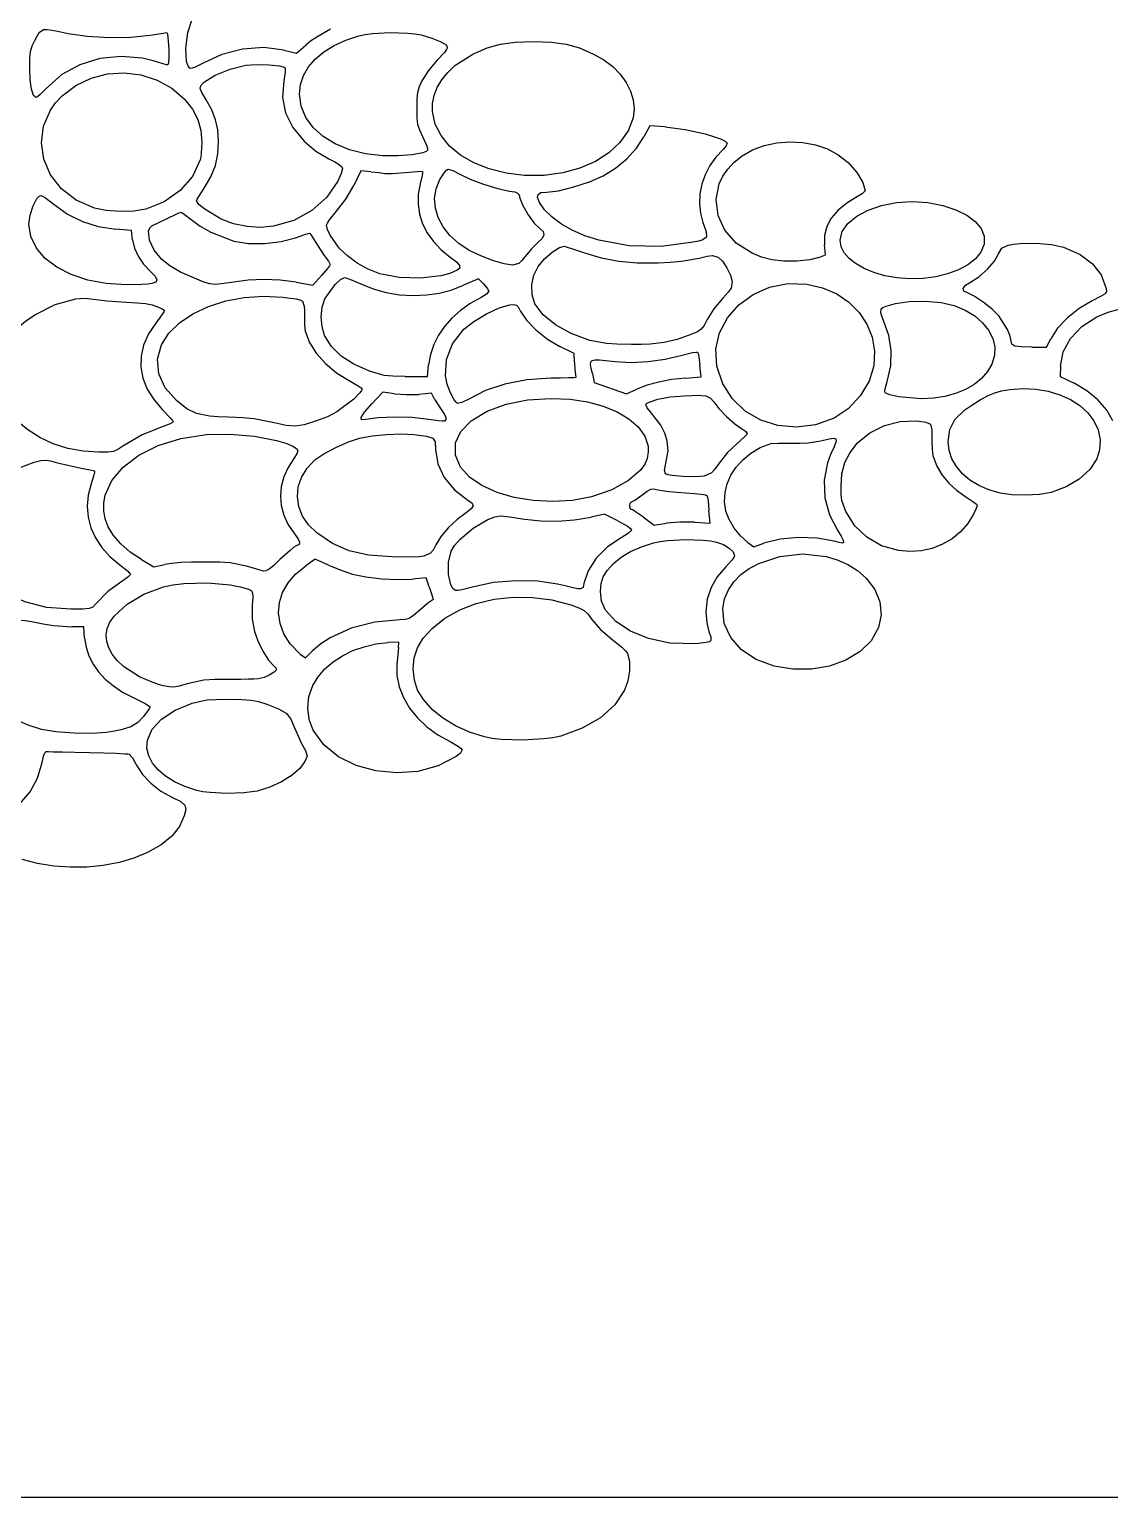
# Model space of a CAD drawing. Header units: inches. Extents: x 0 to 19.5, y 0 to 13.5.
# Drawn here: x 6.15 to 12.46, y 0 to 8.58 of the extents above; entities that cross this region are included whole.
import ezdxf

# ---------------------------------------------------------------- set-up
doc = ezdxf.new("R2010")
doc.units = ezdxf.units.IN

msp = doc.modelspace()

# ---------------------------------------------------------------- linework, layer by layer
at = {"layer": 'INTERIOR_PROFILES'}
for p, q in [((7.6331, 8.4586), (7.7061, 8.4409)), ((7.7061, 8.4409), (7.7607, 8.4891)), ((9.771, 8.0178), (9.7363, 7.9527)), ((9.8608, 8.0106), (9.771, 8.0178)), ((8.0826, 7.7548), (8.041, 7.6688)), ((8.1417, 7.7489), (8.0826, 7.7548)), ((6.7423, 7.4058), (6.6516, 7.4134)), ((6.749, 7.3515), (6.7423, 7.4058)), ((10.7983, 7.2636), (10.7923, 7.3216)), ((10.7599, 7.2474), (10.7983, 7.2636)), ((7.8015, 7.0862), (7.8522, 7.1418)), ((7.705, 7.1028), (7.8015, 7.0862)), ((8.7698, 7.1219), (8.6832, 7.0849)), ((8.8004, 7.0926), (8.7698, 7.1219)), ((9.3302, 6.6871), (9.2451, 6.7282)), ((12.0029, 6.7235), (12.0898, 6.7235)), ((12.0898, 6.7235), (12.114, 6.7728)), ((8.4714, 6.5517), (8.4791, 6.6207)), ((9.3305, 6.6332), (9.3302, 6.6871)), ((10.0707, 6.5495), (10.0641, 6.6183)), ((12.1706, 6.6118), (12.1694, 6.5529)), ((8.3412, 6.5528), (8.4714, 6.5517)), ((9.4357, 6.5689), (9.4467, 6.5174)), ((9.9802, 6.5426), (10.0707, 6.5495)), ((12.1694, 6.5529), (12.2518, 6.5127)), ((8.2111, 6.4608), (8.1465, 6.3916)), ((8.2788, 6.4509), (8.2111, 6.4608)), ((8.4962, 6.4543), (8.4213, 6.4477)), ((8.514, 6.4197), (8.4962, 6.4543)), ((9.4467, 6.5174), (9.6361, 6.4512)), ((9.6361, 6.4512), (9.695, 6.4777)), ((10.1235, 5.6948), (10.117, 5.7691)), ((9.506, 5.7471), (9.4288, 5.7302)), ((9.5851, 5.7081), (9.506, 5.7471)), ((9.7344, 5.7292), (9.7962, 5.6827)), ((9.7962, 5.6827), (9.8682, 5.694)), ((10.0319, 5.7), (10.1235, 5.6948)), ((10.3433, 5.5818), (10.3783, 5.5568)), ((10.3783, 5.5568), (10.4373, 5.5775)), ((6.8011, 5.4823), (6.8731, 5.4396)), ((6.8731, 5.4396), (6.9379, 5.4539)), ((7.8163, 5.4845), (7.7608, 5.4463)), ((7.8939, 5.4493), (7.8163, 5.4845)), ((8.464, 5.3749), (8.3844, 5.3679)), ((8.4815, 5.3227), (8.464, 5.3749)), ((6.4634, 5.0881), (6.3946, 5.0889)), ((6.4687, 5.0226), (6.4634, 5.0881)), ((8.3048, 4.9996), (8.2423, 4.9965)), ((8.3024, 4.9683), (8.3048, 4.9996)), ((7.7291, 4.9302), (7.7597, 4.9084)), ((7.7597, 4.9084), (7.8031, 4.9502))]:
    msp.add_line(p, q, dxfattribs=at)
for points in [[(7.0864, 8.3522), (7.0735, 8.3657), (7.0649, 8.3923), (7.0602, 8.4715), (7.0714, 8.563), (7.0974, 8.6399)], [(7.9061, 8.581), (7.8259, 8.536), (7.789, 8.5113), (7.7607, 8.4891)], [(6.1486, 8.3537), (6.1495, 8.4118), (6.1535, 8.4513), (6.1629, 8.4837), (6.1798, 8.5204)], [(6.1798, 8.5204), (6.2025, 8.5619), (6.229, 8.5794), (6.2499, 8.5803), (6.2791, 8.5765), (6.3192, 8.5687), (6.3725, 8.5572)], [(6.3725, 8.5572), (6.4843, 8.5402), (6.6112, 8.5326), (6.7385, 8.5347), (6.8517, 8.5467)], [(6.8517, 8.5467), (6.9168, 8.5573), (6.9385, 8.5606), (6.9489, 8.5619)], [(6.9489, 8.5619), (6.9524, 8.5543), (6.9558, 8.5335), (6.9602, 8.4649)], [(7.7246, 8.2011), (7.7307, 8.2578), (7.7484, 8.3115), (7.7774, 8.3618), (7.817, 8.4082), (7.8667, 8.45), (7.9261, 8.4868), (7.9946, 8.5181), (8.0716, 8.5434)], [(8.0716, 8.5434), (8.1075, 8.5508), (8.1515, 8.5564), (8.2533, 8.5616), (8.355, 8.5588), (8.3991, 8.5543), (8.435, 8.5477)], [(8.435, 8.5477), (8.4976, 8.5296), (8.547, 8.5101), (8.579, 8.4912), (8.5896, 8.4749)], [(8.7371, 8.4351), (8.8213, 8.472), (8.8994, 8.4948), (8.9849, 8.5064), (9.0913, 8.5096)], [(9.0913, 8.5096), (9.1973, 8.5064), (9.2826, 8.4949), (9.3602, 8.4724), (9.4431, 8.4363)], [(6.6832, 8.4214), (6.557, 8.4095), (6.4409, 8.3742), (6.3362, 8.316), (6.2445, 8.2356)], [(6.9464, 8.3733), (6.8703, 8.3967), (6.8068, 8.4115), (6.6832, 8.4214)], [(6.9602, 8.4649), (6.9611, 8.4141), (6.9597, 8.3855), (6.955, 8.3736), (6.9464, 8.3733)], [(7.6331, 8.4586), (7.5152, 8.4737), (7.3918, 8.4653), (7.271, 8.4346), (7.1612, 8.3831)], [(8.5011, 8.0999), (8.5012, 8.1476), (8.5108, 8.1951), (8.5292, 8.2416), (8.5561, 8.2866), (8.5908, 8.3291), (8.6329, 8.3686), (8.7371, 8.4351)], [(8.5896, 8.4749), (8.5843, 8.4637), (8.5711, 8.4459), (8.5289, 8.4)], [(9.4431, 8.4363), (9.5025, 8.4023), (9.5545, 8.3627), (9.5984, 8.3185), (9.6335, 8.2706), (9.6593, 8.2203), (9.675, 8.1684), (9.6801, 8.1162), (9.6738, 8.0645)], [(6.1859, 8.1819), (6.171, 8.1948), (6.1592, 8.2306), (6.1514, 8.285), (6.1486, 8.3537)], [(6.3378, 8.1929), (6.4174, 8.2534), (6.5067, 8.2957), (6.6022, 8.3198), (6.7006, 8.3259), (6.7982, 8.314), (6.8918, 8.2843), (6.9778, 8.2369), (7.0529, 8.1718)], [(7.1612, 8.3831), (7.1144, 8.3589), (7.0968, 8.3529), (7.0864, 8.3522)], [(7.1434, 8.2388), (7.15, 8.2553), (7.1685, 8.2739), (7.2326, 8.3134), (7.3187, 8.3487), (7.4099, 8.3715)], [(7.4099, 8.3715), (7.4739, 8.3762), (7.5456, 8.3741), (7.607, 8.3666), (7.6283, 8.3613), (7.6403, 8.355)], [(7.6403, 8.355), (7.6415, 8.3475), (7.6405, 8.3309), (7.6329, 8.2808)], [(8.5289, 8.4), (8.478, 8.341), (8.4394, 8.2802)], [(7.1786, 8.1689), (7.1537, 8.2121), (7.1462, 8.2287), (7.1434, 8.2388)], [(7.6329, 8.2808), (7.6258, 8.183), (7.643, 8.0922), (7.685, 8.0071), (7.7521, 7.9265)], [(8.4394, 8.2802), (8.4232, 8.2442), (8.414, 8.2122), (8.41, 8.174), (8.4091, 8.1194)], [(6.2445, 8.2356), (6.2067, 8.1976), (6.1932, 8.1861), (6.1859, 8.1819)], [(6.5257, 7.5361), (6.4189, 7.5833), (6.3332, 7.6496), (6.2701, 7.7305), (6.2307, 7.8213), (6.2165, 7.9175), (6.2288, 8.0145), (6.2688, 8.1079), (6.2995, 8.1517), (6.3378, 8.1929)], [(7.0529, 8.1718), (7.0996, 8.1133), (7.1309, 8.0542), (7.1481, 7.9905), (7.1529, 7.9185)], [(7.2518, 7.9267), (7.2473, 7.9931), (7.2345, 8.0527), (7.2121, 8.1098), (7.1786, 8.1689)], [(8.2111, 7.8413), (8.1095, 7.8536), (8.0165, 7.8774), (7.9336, 7.9117), (7.8624, 7.9554), (7.8044, 8.0073), (7.7611, 8.0663), (7.734, 8.1312), (7.7246, 8.2011)], [(8.4091, 8.1194), (8.41, 8.0635), (8.4144, 8.0254), (8.4247, 7.993), (8.4436, 7.9542)], [(9.0392, 7.7273), (8.9312, 7.7405), (8.832, 7.7653), (8.7431, 7.8005), (8.6658, 7.8452), (8.6015, 7.8985), (8.5517, 7.9594), (8.5178, 8.0268), (8.5011, 8.0999)], [(9.6738, 8.0645), (9.6448, 7.9884), (9.597, 7.9197), (9.5327, 7.8595), (9.454, 7.809), (9.3631, 7.7694), (9.2622, 7.7418), (9.1535, 7.7273), (9.0392, 7.7273)], [(9.8608, 8.0106), (9.9786, 7.9948), (10.094, 7.9696), (10.1435, 7.9554), (10.1836, 7.9411), (10.2112, 7.9276), (10.2235, 7.9156)], [(7.1529, 7.9185), (7.1499, 7.8577), (7.1472, 7.8333), (7.144, 7.8173)], [(7.1672, 7.6531), (7.2062, 7.7187), (7.2327, 7.7841), (7.2476, 7.8524), (7.2518, 7.9267)], [(7.7521, 7.9265), (7.82, 7.8696), (7.8962, 7.824)], [(8.4436, 7.9542), (8.4665, 7.9035), (8.4722, 7.885), (8.4729, 7.8746)], [(9.498, 7.7244), (9.5714, 7.7696), (9.6371, 7.8242), (9.6929, 7.886), (9.7363, 7.9527)], [(10.2235, 7.9156), (10.2181, 7.9004), (10.1999, 7.8792)], [(10.3101, 7.8409), (10.3715, 7.8761), (10.4399, 7.9015), (10.5131, 7.9172), (10.5888, 7.9231), (10.6648, 7.9192), (10.739, 7.9054), (10.8091, 7.8818), (10.8729, 7.8483)], [(7.144, 7.8173), (7.0985, 7.7216), (7.0265, 7.6385), (6.9338, 7.5727), (6.8257, 7.5294)], [(7.8962, 7.824), (7.9309, 7.8057), (7.9561, 7.79), (7.9714, 7.7769), (7.9766, 7.7669)], [(8.4729, 7.8746), (8.4639, 7.8665), (8.4445, 7.8591), (8.3818, 7.8471), (8.2991, 7.8406), (8.2111, 7.8413)], [(10.1999, 7.8792), (10.1578, 7.8339), (10.1229, 7.7841), (10.0955, 7.7309), (10.0759, 7.6755), (10.0645, 7.6189), (10.0615, 7.5621), (10.0672, 7.5064), (10.0819, 7.4527)], [(10.4848, 7.2333), (10.4239, 7.2498), (10.3687, 7.2721), (10.2765, 7.3319), (10.2097, 7.4076), (10.1699, 7.4938), (10.1585, 7.5855), (10.1771, 7.6774), (10.1981, 7.7218), (10.2271, 7.7643), (10.2644, 7.8042), (10.3101, 7.8409)], [(10.8729, 7.8483), (10.9302, 7.802), (10.9801, 7.7448), (11.0154, 7.6866), (11.0288, 7.6371)], [(7.9766, 7.7669), (7.9682, 7.7379), (7.9481, 7.6927)], [(8.1417, 7.7489), (8.1901, 7.7434), (8.2238, 7.7384)], [(8.2238, 7.7384), (8.2404, 7.7374), (8.2683, 7.7382), (8.3425, 7.7445)], [(8.3425, 7.7445), (8.4114, 7.7507), (8.4335, 7.7514), (8.443, 7.7503)], [(8.443, 7.7503), (8.4435, 7.743), (8.4411, 7.7268), (8.4296, 7.6774)], [(8.5451, 7.7028), (8.5717, 7.744), (8.5838, 7.7573), (8.5928, 7.7631)], [(8.5928, 7.7631), (8.6198, 7.7562), (8.6607, 7.7351)], [(8.6607, 7.7351), (8.7207, 7.7054), (8.8002, 7.6751), (8.8829, 7.6498), (8.9523, 7.6351)], [(9.1678, 7.6298), (9.2378, 7.6379), (9.3266, 7.6594), (9.4185, 7.6897), (9.498, 7.7244)], [(7.1225, 7.5787), (7.1261, 7.5874), (7.1357, 7.6044), (7.1672, 7.6531)], [(7.9481, 7.6927), (7.8846, 7.6001), (7.7965, 7.5223), (7.6904, 7.4641), (7.5731, 7.43)], [(7.9411, 7.5188), (7.9947, 7.589), (8.041, 7.6688)], [(8.4296, 7.6774), (8.4184, 7.6175), (8.4171, 7.5584), (8.4255, 7.5006), (8.4433, 7.4446), (8.4704, 7.3909), (8.5065, 7.3402), (8.5513, 7.2929), (8.6048, 7.2496)], [(8.7163, 7.289), (8.6545, 7.3301), (8.6033, 7.3765), (8.5633, 7.4268), (8.5348, 7.4803), (8.5182, 7.5356), (8.5142, 7.5919), (8.523, 7.648), (8.5451, 7.7028)], [(11.0288, 7.6371), (11.0129, 7.6197), (10.9747, 7.5977)], [(6.1434, 7.4423), (6.1504, 7.4956), (6.1678, 7.5498), (6.1902, 7.592), (6.2015, 7.6044), (6.2122, 7.6089)], [(6.2122, 7.6089), (6.2224, 7.6053), (6.2393, 7.5954), (6.2837, 7.5628)], [(6.2837, 7.5628), (6.3695, 7.5012), (6.4561, 7.4572), (6.5484, 7.4286), (6.6516, 7.4134)], [(7.2664, 7.4713), (7.1704, 7.5289), (7.136, 7.5581), (7.1225, 7.5787)], [(8.9523, 7.6351), (8.9822, 7.6304), (8.9991, 7.624), (9.0076, 7.6127), (9.0125, 7.5932)], [(9.0125, 7.5932), (9.029, 7.5508), (9.06, 7.4977), (9.0961, 7.4483), (9.1279, 7.4171)], [(9.1272, 7.5684), (9.1158, 7.5974), (9.1182, 7.6164), (9.1352, 7.6267), (9.1678, 7.6298)], [(9.3169, 7.4067), (9.2562, 7.4418), (9.2013, 7.4831), (9.1567, 7.5266), (9.1272, 7.5684)], [(10.9747, 7.5977), (10.9221, 7.5655), (10.8716, 7.5236)], [(10.883, 7.3485), (10.8949, 7.3994), (10.9286, 7.4464), (10.9807, 7.4883), (11.0476, 7.5234), (11.126, 7.5505), (11.2126, 7.5679), (11.3038, 7.5743), (11.3964, 7.5682)], [(11.3964, 7.5682), (11.4839, 7.5511), (11.5599, 7.5261), (11.6233, 7.4945), (11.6727, 7.4575), (11.707, 7.4162), (11.7248, 7.3719), (11.725, 7.3256), (11.7062, 7.2785)], [(6.8257, 7.5294), (6.7567, 7.518), (6.6761, 7.5155), (6.5953, 7.5216), (6.5257, 7.5361)], [(6.8621, 7.4327), (6.8739, 7.4385), (6.8946, 7.4484), (6.9507, 7.4749)], [(6.9507, 7.4749), (7.0041, 7.5001), (7.0218, 7.5085), (7.0301, 7.5125)], [(7.0301, 7.5125), (7.0368, 7.5103), (7.0505, 7.5014), (7.0907, 7.4698)], [(7.0907, 7.4698), (7.1444, 7.4299), (7.206, 7.3945), (7.3413, 7.343)], [(7.5731, 7.43), (7.4972, 7.4236), (7.4181, 7.4287), (7.3397, 7.4448), (7.2664, 7.4713)], [(7.883, 7.437), (7.8875, 7.4489), (7.9, 7.4683), (7.9411, 7.5188)], [(10.8716, 7.5236), (10.8315, 7.4764), (10.8053, 7.428), (10.7924, 7.3769), (10.7923, 7.3216)], [(6.7124, 7.0882), (6.5953, 7.0952), (6.4874, 7.1154), (6.3906, 7.1474), (6.3069, 7.1901), (6.2384, 7.2422), (6.1869, 7.3024), (6.1546, 7.3695), (6.1434, 7.4423)], [(6.9191, 7.2353), (6.8749, 7.2898), (6.8483, 7.3493), (6.8428, 7.4011), (6.8491, 7.4202), (6.8621, 7.4327)], [(7.7019, 7.3628), (7.7562, 7.3821), (7.7741, 7.388), (7.7824, 7.3902)], [(7.7824, 7.3902), (7.7935, 7.3772), (7.8111, 7.3459)], [(7.9569, 7.3029), (7.9038, 7.3774), (7.8885, 7.4106), (7.883, 7.437)], [(9.1279, 7.4171), (9.1473, 7.3992), (9.152, 7.3801), (9.1418, 7.3588), (9.1165, 7.3344)], [(10.0243, 7.3366), (9.8381, 7.3122), (9.6514, 7.3165), (9.4744, 7.3483), (9.3925, 7.3742), (9.3169, 7.4067)], [(10.0819, 7.4527), (10.0936, 7.4207), (10.1013, 7.3965), (10.1019, 7.3658), (10.078, 7.3495), (10.0552, 7.3433), (10.0243, 7.3366)], [(6.749, 7.3515), (6.7603, 7.3025), (6.7816, 7.2546), (6.8121, 7.2093), (6.8511, 7.168)], [(7.3413, 7.343), (7.4256, 7.3301), (7.5217, 7.3295), (7.6178, 7.3406), (7.7019, 7.3628)], [(7.8111, 7.3459), (7.8686, 7.2582)], [(8.1944, 7.1527), (8.1259, 7.1801), (8.0619, 7.2152), (8.0047, 7.2567), (7.9569, 7.3029)], [(9.1165, 7.3344), (9.0795, 7.2985), (9.0426, 7.2537)], [(9.1182, 7.1945), (9.1562, 7.2389), (9.2012, 7.2784), (9.2437, 7.3055), (9.2736, 7.3129)], [(9.2736, 7.3129), (9.2887, 7.3085), (9.3145, 7.3001), (9.3835, 7.2764)], [(11.2142, 7.1284), (11.1447, 7.141), (11.0812, 7.1592), (11.0248, 7.1823), (10.9764, 7.2097), (10.937, 7.2407), (10.9076, 7.2746), (10.8893, 7.3107), (10.883, 7.3485)], [(11.8092, 7.268), (11.8277, 7.3017), (11.8655, 7.3193)], [(11.8655, 7.3193), (11.8969, 7.326), (11.936, 7.3301), (12.027, 7.3314), (12.1182, 7.3238), (12.1894, 7.3081)], [(12.1894, 7.3081), (12.2862, 7.2644), (12.3586, 7.2108), (12.4088, 7.1452), (12.4388, 7.0656)], [(7.1657, 7.1035), (7.0281, 7.1623), (6.9666, 7.1989), (6.9191, 7.2353)], [(7.8686, 7.2582), (7.8933, 7.225), (7.9033, 7.2062)], [(8.6048, 7.2496), (8.6415, 7.2212), (8.6597, 7.2006), (8.6607, 7.1853), (8.646, 7.1729)], [(8.9698, 7.2027), (8.9199, 7.2105), (8.8517, 7.2306), (8.7792, 7.2583), (8.7163, 7.289)], [(9.0426, 7.2537), (9.0223, 7.2271), (9.0061, 7.2116), (8.9698, 7.2027)], [(9.3835, 7.2764), (9.4872, 7.245), (9.5896, 7.2251), (9.6982, 7.2159), (9.8205, 7.2164)], [(9.8205, 7.2164), (9.8925, 7.2202), (9.9558, 7.2259), (10.059, 7.2438)], [(10.059, 7.2438), (10.1067, 7.2551), (10.1362, 7.2596), (10.1704, 7.2499)], [(10.1704, 7.2499), (10.1958, 7.2251), (10.2214, 7.1873), (10.2423, 7.1451), (10.2535, 7.1071)], [(10.7599, 7.2474), (10.7055, 7.2339), (10.6307, 7.2265), (10.5517, 7.226), (10.4848, 7.2333)], [(11.7062, 7.2785), (11.6741, 7.2394), (11.6297, 7.2048), (11.5749, 7.1755), (11.5117, 7.152), (11.442, 7.1349), (11.3679, 7.1249), (11.2913, 7.1225), (11.2142, 7.1284)], [(11.6461, 7.1037), (11.6944, 7.1344), (11.744, 7.1785), (11.7855, 7.2262), (11.8092, 7.268)], [(6.8511, 7.168), (6.8802, 7.1384), (6.8913, 7.1174), (6.8848, 7.1033), (6.8608, 7.0946)], [(7.9033, 7.2062), (7.8991, 7.1984), (7.8881, 7.1837), (7.8522, 7.1418)], [(7.873, 7.0057), (7.9322, 7.0887), (7.9637, 7.1182), (7.9873, 7.1298)], [(7.9873, 7.1298), (8.0005, 7.1269), (8.0229, 7.1191), (8.0827, 7.0933)], [(8.646, 7.1729), (8.6028, 7.1545), (8.5512, 7.1405), (8.4322, 7.1258), (8.3071, 7.1296), (8.1944, 7.1527)], [(9.0997, 6.9774), (9.0835, 7.029), (9.0815, 7.0868), (9.0933, 7.1442), (9.1182, 7.1945)], [(6.8608, 7.0946), (6.839, 7.0921), (6.8038, 7.09), (6.7124, 7.0882)], [(7.3276, 7.1022), (7.269, 7.0931), (7.231, 7.0902), (7.2007, 7.0936), (7.1657, 7.1035)], [(7.705, 7.1028), (7.6121, 7.1147), (7.5186, 7.1186), (7.424, 7.1144), (7.3276, 7.1022)], [(8.0827, 7.0933), (8.1549, 7.0638), (8.2299, 7.0428), (8.3078, 7.0301), (8.3889, 7.0258)], [(8.3889, 7.0258), (8.4685, 7.0288), (8.5403, 7.0388), (8.6099, 7.0572), (8.6832, 7.0849)], [(8.8309, 7.0499), (8.8179, 7.0339), (8.7866, 7.0141)], [(8.8004, 7.0926), (8.8219, 7.068), (8.8309, 7.0499)], [(10.1627, 6.6126), (10.1573, 6.7128), (10.1793, 6.808), (10.2253, 6.8949), (10.2916, 6.9702), (10.3747, 7.0308), (10.471, 7.0734), (10.5771, 7.0947), (10.6893, 7.0916)], [(10.2535, 7.1071), (10.2476, 7.0678), (10.23, 7.0441), (10.198, 7.0095)], [(10.6893, 7.0916), (10.781, 7.0701), (10.8632, 7.0343), (10.9346, 6.986), (10.9937, 6.9268), (11.0393, 6.8583), (11.0699, 6.7823), (11.0842, 6.7003), (11.0809, 6.6141)], [(11.6274, 7.0404), (11.6063, 7.0512), (11.6029, 7.067), (11.6164, 7.0853), (11.6461, 7.1037)], [(11.8105, 6.9058), (11.7717, 6.9451), (11.7197, 6.9869), (11.6674, 7.0217), (11.6274, 7.0404)], [(12.4388, 7.0656), (12.4404, 7.0491), (12.4315, 7.0355), (12.4055, 7.0192), (12.3559, 6.9945)], [(6.075, 6.8337), (6.1227, 6.8756), (6.177, 6.9133), (6.297, 6.9728), (6.4173, 7.0056), (6.4722, 7.0098), (6.5206, 7.0048)], [(6.5206, 7.0048), (6.5526, 6.9996), (6.5993, 6.9945), (6.7111, 6.9867)], [(6.7111, 6.9867), (6.7756, 6.983), (6.8254, 6.9778), (6.863, 6.9709), (6.8908, 6.9619)], [(6.8908, 6.9619), (6.922, 6.9468), (6.935, 6.9371)], [(6.9172, 6.7373), (6.9603, 6.8052), (7.0224, 6.866), (7.1006, 6.9185), (7.1918, 6.9616), (7.2931, 6.994), (7.4016, 7.0145), (7.5141, 7.0222), (7.6277, 7.0156)], [(7.6277, 7.0156), (7.672, 7.0103), (7.7045, 7.0058), (7.7269, 7.0004), (7.7411, 6.9925), (7.7523, 6.9628), (7.753, 6.9376), (7.7528, 6.9033)], [(7.8712, 6.7912), (7.8563, 6.8418), (7.8517, 6.9001), (7.8573, 6.9575), (7.873, 7.0057)], [(8.7866, 7.0141), (8.7221, 6.9777), (8.6647, 6.9372), (8.6145, 6.8927), (8.5718, 6.8446), (8.5366, 6.793), (8.5093, 6.7384), (8.4901, 6.6808), (8.4791, 6.6207)], [(8.6849, 6.8276), (8.7427, 6.8732), (8.8165, 6.9174), (8.8915, 6.9524), (8.9528, 6.9703)], [(8.9528, 6.9703), (8.9772, 6.9727), (8.9921, 6.9697), (9.0027, 6.9583), (9.0141, 6.9357)], [(9.4215, 6.763), (9.3118, 6.8027), (9.2193, 6.8533), (9.1474, 6.9123), (9.0997, 6.9774)], [(10.198, 7.0095), (10.1462, 6.9469), (10.1066, 6.8846)], [(11.1228, 6.9478), (11.1329, 6.9544), (11.1521, 6.9625), (11.2071, 6.9791)], [(11.2071, 6.9791), (11.2872, 6.9907), (11.3806, 6.9922), (11.4729, 6.9842), (11.5496, 6.9672)], [(11.5496, 6.9672), (11.6144, 6.9402), (11.6701, 6.9062), (11.716, 6.8664), (11.7512, 6.8222), (11.775, 6.7746), (11.7865, 6.7249), (11.785, 6.6744), (11.7697, 6.6243)], [(12.3559, 6.9945), (12.2803, 6.9502), (12.2112, 6.8953), (12.154, 6.8345), (12.114, 6.7728)], [(12.383, 6.9003), (12.4504, 6.9282), (12.5215, 6.947), (12.5948, 6.9565), (12.6689, 6.9569), (12.7422, 6.9484), (12.8133, 6.9309), (12.8807, 6.9045), (12.9429, 6.8694)], [(6.8841, 6.8646), (6.8421, 6.8005), (6.8136, 6.7358), (6.7986, 6.6707), (6.797, 6.6059), (6.8089, 6.5418), (6.834, 6.4787), (6.8725, 6.4171), (6.9243, 6.3576)], [(6.935, 6.9371), (6.931, 6.9295), (6.9201, 6.9133), (6.8841, 6.8646)], [(7.7528, 6.9033), (7.7538, 6.8534), (7.758, 6.8172), (7.7829, 6.7507)], [(9.0141, 6.9357), (9.0501, 6.8812), (9.1057, 6.8238), (9.1732, 6.7706), (9.2451, 6.7282)], [(10.1066, 6.8846), (10.0882, 6.8501), (10.0712, 6.8285), (10.0494, 6.8134), (10.0162, 6.799)], [(11.1378, 6.8785), (11.1264, 6.9051), (11.1203, 6.9248), (11.1228, 6.9478)], [(11.1585, 6.5231), (11.1791, 6.6146), (11.1825, 6.7044), (11.1687, 6.7924), (11.1378, 6.8785)], [(11.8827, 6.7585), (11.8768, 6.7881), (11.8612, 6.8258), (11.8105, 6.9058)], [(12.1706, 6.6118), (12.1864, 6.6961), (12.2288, 6.7746), (12.2952, 6.8438), (12.383, 6.9003)], [(8.133, 6.5828), (8.041, 6.6236), (7.967, 6.6717), (7.9105, 6.7275), (7.8712, 6.7912)], [(8.6043, 6.4604), (8.587, 6.5076), (8.5777, 6.5555), (8.5829, 6.6514), (8.619, 6.7435), (8.6849, 6.8276)], [(10.0162, 6.799), (9.9312, 6.7683), (9.8559, 6.7501), (9.7729, 6.7415), (9.7228, 6.7398), (9.6642, 6.7394)], [(7.0052, 6.411), (6.9392, 6.486), (6.9019, 6.5675), (6.8943, 6.6523), (6.9172, 6.7373)], [(7.7829, 6.7507), (7.8222, 6.6877), (7.8757, 6.6277), (7.9398, 6.5741), (8.011, 6.5303)], [(9.6642, 6.7394), (9.5787, 6.7404), (9.5176, 6.7439), (9.4215, 6.763)], [(9.9599, 6.6767), (10.0215, 6.692), (10.0417, 6.695), (10.0509, 6.6942)], [(10.0509, 6.6942), (10.054, 6.686), (10.0575, 6.669), (10.0641, 6.6183)], [(12.0029, 6.7235), (11.9409, 6.7248), (11.9045, 6.7298), (11.8872, 6.7404), (11.8827, 6.7585)], [(9.3305, 6.6332), (9.3326, 6.5904), (9.3372, 6.5629)], [(9.4357, 6.5689), (9.429, 6.5994), (9.4252, 6.6218), (9.4262, 6.6369), (9.4339, 6.6458), (9.45, 6.6495), (9.4765, 6.649), (9.5152, 6.6453), (9.568, 6.6394)], [(9.568, 6.6394), (9.6623, 6.6343), (9.7614, 6.639), (9.8617, 6.6533), (9.9599, 6.6767)], [(10.8495, 6.3084), (10.7389, 6.2692), (10.6278, 6.2555), (10.52, 6.2655), (10.4192, 6.2975), (10.3293, 6.3499), (10.254, 6.421), (10.1972, 6.5092), (10.1627, 6.6126)], [(11.0809, 6.6141), (11.0534, 6.5251), (11.0007, 6.438), (10.9303, 6.3626), (10.8495, 6.3084)], [(11.7697, 6.6243), (11.7439, 6.5802), (11.709, 6.5406), (11.6658, 6.5059), (11.6154, 6.4766), (11.5584, 6.4531), (11.4958, 6.4358), (11.4284, 6.4251), (11.3571, 6.4216)], [(8.011, 6.5303), (8.0677, 6.4978), (8.0849, 6.4853), (8.0912, 6.4776)], [(8.3412, 6.5528), (8.27, 6.5544), (8.2199, 6.5587), (8.133, 6.5828)], [(9.1955, 6.5415), (9.0529, 6.5316), (8.9246, 6.5078), (8.8113, 6.4706), (8.7139, 6.4199)], [(9.3398, 6.5454), (9.3273, 6.5448), (9.2959, 6.5439), (9.2504, 6.5427), (9.1955, 6.5415)], [(9.3372, 6.5629), (9.3398, 6.5454)], [(9.9802, 6.5426), (9.8989, 6.5336), (9.8241, 6.5198), (9.7561, 6.5011), (9.695, 6.4777)], [(11.1456, 6.4574), (11.1448, 6.4644), (11.147, 6.4792), (11.1585, 6.5231)], [(8.0912, 6.4776), (8.0873, 6.4694), (8.0767, 6.4557), (8.0417, 6.4195)], [(8.2788, 6.4509), (8.3486, 6.4459), (8.4213, 6.4477)], [(8.648, 6.3942), (8.6396, 6.4013), (8.6286, 6.4162), (8.6043, 6.4604)], [(9.7475, 6.3861), (9.7526, 6.3943), (9.7669, 6.4028), (9.818, 6.419), (9.8903, 6.4322), (9.9733, 6.4399)], [(9.9733, 6.4399), (10.0165, 6.4416), (10.0509, 6.4421), (10.0988, 6.4382), (10.1269, 6.426), (10.1453, 6.4034)], [(11.3571, 6.4216), (11.2265, 6.4332), (11.1741, 6.4447), (11.1456, 6.4574)], [(11.7021, 6.4148), (11.749, 6.4404), (11.7878, 6.457), (11.8273, 6.4678), (11.8765, 6.4757)], [(11.8765, 6.4757), (11.9531, 6.4813), (12.0279, 6.4778), (12.0997, 6.4656), (12.1671, 6.4453), (12.2288, 6.4173), (12.2835, 6.3822), (12.3299, 6.3405), (12.3666, 6.2926)], [(12.4759, 6.2933), (12.441, 6.3559), (12.3898, 6.4156), (12.3257, 6.4689), (12.2518, 6.5127)], [(6.5513, 6.1089), (6.4594, 6.1147), (6.3704, 6.1316), (6.2859, 6.1585), (6.2074, 6.1948), (6.1366, 6.2394), (6.075, 6.2917), (6.0243, 6.3506), (5.986, 6.4153)], [(6.9243, 6.3576), (6.9687, 6.311), (6.9822, 6.295), (6.9871, 6.2871)], [(7.31, 6.3142), (7.2482, 6.317), (7.1981, 6.3209), (7.1232, 6.3351), (7.0654, 6.363), (7.0052, 6.411)], [(8.0417, 6.4195), (7.9434, 6.3455), (7.8878, 6.3172), (7.8246, 6.2927)], [(8.1095, 6.3005), (8.0862, 6.2996), (8.0841, 6.3133), (8.104, 6.3434), (8.1465, 6.3916)], [(8.514, 6.4197), (8.5564, 6.3528)], [(8.5564, 6.3528), (8.5719, 6.33), (8.5794, 6.3129), (8.5791, 6.3004), (8.5712, 6.2917)], [(8.7139, 6.4199), (8.6739, 6.3991), (8.648, 6.3942)], [(8.7269, 6.2922), (8.8205, 6.3488), (8.9313, 6.39), (9.057, 6.4153), (9.1955, 6.4239)], [(9.1955, 6.4239), (9.3052, 6.4187), (9.4072, 6.4034), (9.4997, 6.3787), (9.5811, 6.3456), (9.6497, 6.3049), (9.7037, 6.2574), (9.7414, 6.2039), (9.7612, 6.1454)], [(9.7742, 6.348), (9.7554, 6.3695), (9.7475, 6.3861)], [(10.1453, 6.4034), (10.1749, 6.3649), (10.2194, 6.3186), (10.2672, 6.2759), (10.3065, 6.248)], [(11.515, 6.1705), (11.524, 6.2414), (11.5545, 6.301), (11.6121, 6.3564), (11.6527, 6.3848), (11.7021, 6.4148)], [(6.9871, 6.2871), (6.9824, 6.2826), (6.9695, 6.2762), (6.9272, 6.2606)], [(7.5755, 6.2815), (7.4594, 6.3038), (7.3928, 6.31), (7.31, 6.3142)], [(7.8246, 6.2927), (7.7523, 6.2701), (7.6988, 6.2612), (7.646, 6.2653), (7.5755, 6.2815)], [(8.4645, 6.3027), (8.3802, 6.3118), (8.2809, 6.3144), (8.1846, 6.3106), (8.1095, 6.3005)], [(8.5712, 6.2917), (8.5598, 6.2907), (8.5359, 6.2925), (8.4645, 6.3027)], [(8.6648, 6.0228), (8.6355, 6.0926), (8.6367, 6.1635), (8.6675, 6.2314), (8.7269, 6.2922)], [(9.8727, 6.176), (9.8587, 6.2213), (9.8361, 6.2676), (9.7742, 6.348)], [(10.9858, 6.1636), (11.0566, 6.2225), (11.1422, 6.2655), (11.2351, 6.2896), (11.3279, 6.2922)], [(11.3279, 6.2922), (11.3597, 6.2889), (11.3833, 6.2856), (11.4105, 6.2726), (11.4194, 6.2411), (11.4201, 6.2146), (11.4199, 6.1789)], [(12.3666, 6.2926), (12.3907, 6.2393), (12.402, 6.1813), (12.3999, 6.1235), (12.3842, 6.0707)], [(6.6065, 5.6742), (6.5893, 5.7207), (6.5809, 5.767), (6.5808, 5.8128), (6.5887, 5.8578), (6.6272, 5.9439), (6.6936, 6.0227), (6.785, 6.0915), (6.8987, 6.1478), (7.0317, 6.1889), (7.1814, 6.2122)], [(6.9272, 6.2606), (6.8058, 6.2106), (6.6928, 6.1442)], [(7.1814, 6.2122), (7.3182, 6.2149), (7.461, 6.2028), (7.5903, 6.1785), (7.6437, 6.1627), (7.6864, 6.1447)], [(7.8149, 6.064), (7.8663, 6.0996), (7.9363, 6.1374), (8.0109, 6.1706), (8.0757, 6.1921)], [(8.0757, 6.1921), (8.1491, 6.2055), (8.2325, 6.2137), (8.3172, 6.2161), (8.3945, 6.2123)], [(8.3945, 6.2123), (8.4363, 6.208), (8.4674, 6.204), (8.504, 6.1925), (8.5169, 6.1692), (8.5184, 6.1251)], [(10.3411, 6.2186), (10.3363, 6.2107), (10.3234, 6.1972), (10.2812, 6.161)], [(10.3065, 6.248), (10.331, 6.2316), (10.3411, 6.2186)], [(10.7715, 6.1763), (10.8186, 6.1876), (10.847, 6.1923)], [(10.847, 6.1923), (10.8579, 6.1871), (10.8612, 6.1737), (10.8458, 6.1351)], [(11.4199, 6.1789), (11.4206, 6.1262), (11.4243, 6.0897), (11.4484, 6.0278)], [(6.6928, 6.1442), (6.6631, 6.1245), (6.6373, 6.1139), (6.6038, 6.1097), (6.5513, 6.1089)], [(7.6864, 6.1447), (7.707, 6.1315), (7.7146, 6.1177), (7.7094, 6.0996), (7.6918, 6.0735)], [(8.5184, 6.1251), (8.532, 6.042), (8.5704, 5.9615), (8.6303, 5.889), (8.708, 5.83)], [(9.7612, 6.1454), (9.7617, 6.1113), (9.7555, 6.0731)], [(9.8678, 6.0553), (9.8788, 6.1183), (9.8727, 6.176)], [(10.2812, 6.161), (10.2257, 6.1079), (10.1762, 6.0464)], [(10.2161, 5.7659), (10.2084, 5.8199), (10.2109, 5.8734), (10.2232, 5.9254), (10.2448, 5.9753), (10.2753, 6.0221), (10.3143, 6.065), (10.3613, 6.1033), (10.4159, 6.1361)], [(10.4159, 6.1361), (10.481, 6.16), (10.5239, 6.1629), (10.5913, 6.1624)], [(10.5913, 6.1624), (10.6478, 6.1625), (10.6964, 6.1648), (10.7715, 6.1763)], [(10.8458, 6.1351), (10.8288, 6.101), (10.8097, 6.0481)], [(10.8886, 5.911), (10.8941, 5.9841), (10.9113, 6.0484), (10.9414, 6.1072), (10.9858, 6.1636)], [(11.8183, 5.8695), (11.7528, 5.8891), (11.6938, 5.9151), (11.642, 5.947), (11.598, 5.9841), (11.5627, 6.0257), (11.5366, 6.0711), (11.5205, 6.1196), (11.515, 6.1705)], [(5.7996, 5.7581), (5.8225, 5.8053), (5.8544, 5.8512), (5.9411, 5.9359), (6.0506, 6.005), (6.174, 6.0516)], [(6.174, 6.0516), (6.2132, 6.0609), (6.2413, 6.0635), (6.2696, 6.0592), (6.3095, 6.0475)], [(6.3095, 6.0475), (6.4492, 6.016)], [(6.4492, 6.016), (6.5014, 6.0072), (6.5186, 6.0032), (6.5266, 6.0001)], [(7.6918, 6.0735), (7.6574, 6.0207), (7.6329, 5.966), (7.6181, 5.91), (7.6131, 5.8535), (7.6178, 5.7973), (7.6323, 5.7423), (7.6565, 5.6891), (7.6905, 5.6386)], [(7.825, 5.6376), (7.7767, 5.6842), (7.7417, 5.7361), (7.7202, 5.7915), (7.7121, 5.8488), (7.7175, 5.9063), (7.7364, 5.9625), (7.7688, 6.0156), (7.8149, 6.064)], [(9.4314, 5.8489), (9.3188, 5.8281), (9.2035, 5.8211), (9.0891, 5.8271), (8.9795, 5.8453), (8.8785, 5.8749), (8.7899, 5.9149), (8.7173, 5.9645), (8.6648, 6.0228)], [(9.7555, 6.0731), (9.7416, 6.0397), (9.7182, 6.0065), (9.6469, 5.9436), (9.5489, 5.8894), (9.4314, 5.8489)], [(9.8638, 5.9829), (9.8573, 6.0026), (9.8604, 6.0238), (9.8678, 6.0553)], [(10.1762, 6.0464), (10.151, 6.0105), (10.1314, 5.9888), (10.0881, 5.9699)], [(10.8097, 6.0481), (10.791, 5.947), (10.7949, 5.8438), (10.8205, 5.7441), (10.8671, 5.6536)], [(11.4484, 6.0278), (11.4806, 5.9751), (11.5185, 5.9288), (11.5639, 5.8872), (11.6182, 5.8488)], [(12.3842, 6.0707), (12.3425, 6.0083), (12.2808, 5.9524), (12.2039, 5.9066), (12.1166, 5.8744)], [(6.5075, 5.9239), (6.49, 5.8586), (6.4839, 5.7938), (6.489, 5.7301), (6.505, 5.6682), (6.5318, 5.6088), (6.5691, 5.5526), (6.6166, 5.5002), (6.6741, 5.4522)], [(6.5266, 6.0001), (6.5269, 5.9922), (6.5234, 5.9752), (6.5075, 5.9239)], [(10.0881, 5.9699), (10.0369, 5.9661), (9.967, 5.9679), (9.9015, 5.974), (9.8778, 5.9781), (9.8638, 5.9829)], [(9.6616, 5.8173), (9.669, 5.8207), (9.6834, 5.8297), (9.7247, 5.8593)], [(9.7247, 5.8593), (9.7564, 5.8823), (9.7776, 5.8935), (9.7958, 5.8953), (9.8185, 5.89)], [(9.8185, 5.89), (9.8431, 5.8851), (9.8819, 5.8802), (9.9802, 5.8725)], [(9.9802, 5.8725), (10.0316, 5.8691), (10.0711, 5.8648), (10.0969, 5.8599), (10.107, 5.8548)], [(10.107, 5.8548), (10.1089, 5.8445), (10.1114, 5.8249), (10.117, 5.7691)], [(10.9161, 5.7634), (10.8938, 5.828), (10.8897, 5.8638), (10.8886, 5.911)], [(11.6182, 5.8488), (11.6654, 5.8167), (11.6798, 5.8052), (11.685, 5.7989)], [(12.1166, 5.8744), (12.0489, 5.8628), (11.9674, 5.8579), (11.886, 5.8601), (11.8183, 5.8695)], [(8.6975, 5.756), (8.6449, 5.7167), (8.5954, 5.6693), (8.5528, 5.6181), (8.5211, 5.5674)], [(8.708, 5.83), (8.7324, 5.8122), (8.7391, 5.7959), (8.7276, 5.7782), (8.6975, 5.756)], [(9.6538, 5.7964), (9.6561, 5.8112), (9.6616, 5.8173)], [(9.6632, 5.7756), (9.6565, 5.7817), (9.6538, 5.7964)], [(9.7344, 5.7292), (9.688, 5.762), (9.6717, 5.7719), (9.6632, 5.7756)], [(10.3433, 5.5818), (10.3029, 5.6181), (10.2651, 5.6654), (10.2346, 5.717), (10.2161, 5.7659)], [(11.2243, 5.5343), (11.1253, 5.563), (11.0392, 5.6121), (10.9686, 5.6795), (10.9161, 5.7634)], [(11.685, 5.7989), (11.6787, 5.7806), (11.6634, 5.7475)], [(6.8011, 5.4823), (6.7356, 5.5263), (6.6805, 5.5737), (6.637, 5.6234), (6.6065, 5.6742)], [(8.6107, 5.5309), (8.6308, 5.5638), (8.6607, 5.5986), (8.7395, 5.6657), (8.8258, 5.717), (8.8652, 5.7321), (8.8986, 5.7374)], [(8.8986, 5.7374), (8.9193, 5.7359), (8.9528, 5.732), (9.0392, 5.719)], [(9.0392, 5.719), (9.1346, 5.708), (9.2327, 5.7062), (9.3315, 5.7136), (9.4288, 5.7302)], [(9.5851, 5.7081), (9.641, 5.6764), (9.658, 5.6636), (9.6642, 5.6552)], [(10.0319, 5.7), (9.946, 5.7004), (9.8682, 5.694)], [(11.6634, 5.7475), (11.6299, 5.6928), (11.5876, 5.6448), (11.5379, 5.6042), (11.4821, 5.5716), (11.4215, 5.5476), (11.3574, 5.533), (11.2913, 5.5283), (11.2243, 5.5343)], [(7.6905, 5.6386), (7.7145, 5.6059), (7.7246, 5.5842), (7.7215, 5.5705), (7.7056, 5.562)], [(8.2632, 5.4975), (8.128, 5.5086), (8.0151, 5.534), (7.9167, 5.5762), (7.825, 5.6376)], [(9.6031, 5.6089), (9.5243, 5.5558), (9.4586, 5.4899), (9.4109, 5.417), (9.3861, 5.3432)], [(9.5597, 5.4592), (9.6043, 5.4959), (9.6592, 5.5287), (9.7228, 5.5569), (9.7937, 5.5794)], [(9.6642, 5.6552), (9.6594, 5.6473), (9.6463, 5.6359), (9.6031, 5.6089)], [(9.7937, 5.5794), (9.8314, 5.5872), (9.8769, 5.593), (9.9803, 5.5985), (10.0823, 5.5958), (10.1261, 5.5913), (10.1613, 5.5846)], [(10.1613, 5.5846), (10.2018, 5.5697), (10.2359, 5.5492), (10.2591, 5.5265), (10.2671, 5.5048)], [(10.8482, 5.5889), (10.7496, 5.6066), (10.6402, 5.6104), (10.5321, 5.6006), (10.4373, 5.5775)], [(10.896, 5.5778), (10.8787, 5.5811), (10.8482, 5.5889)], [(10.8671, 5.6536), (10.8889, 5.6194), (10.9009, 5.5958), (10.9031, 5.5821), (10.896, 5.5778)], [(7.7056, 5.562), (7.6915, 5.5536), (7.6689, 5.5358), (7.6104, 5.4822)], [(8.4507, 5.5018), (8.423, 5.4986), (8.3784, 5.4968), (8.2632, 5.4975)], [(8.5211, 5.5674), (8.5045, 5.5372), (8.4902, 5.5188), (8.4507, 5.5018)], [(8.636, 5.3011), (8.6212, 5.3127), (8.6092, 5.3337), (8.5948, 5.3948), (8.5946, 5.4665), (8.6107, 5.5309)], [(10.1975, 5.1961), (10.2085, 5.2533), (10.2307, 5.3055), (10.2629, 5.3526), (10.304, 5.3942), (10.3525, 5.4301), (10.4075, 5.46), (10.5314, 5.5008), (10.666, 5.5147), (10.8014, 5.4995), (10.8663, 5.4803), (10.9278, 5.4531), (10.9845, 5.4176), (11.0353, 5.3735)], [(10.2671, 5.5048), (10.2627, 5.4948), (10.2513, 5.4792), (10.2146, 5.4395)], [(6.6741, 5.4522), (6.7185, 5.4167), (6.732, 5.4034), (6.7369, 5.3957)], [(7.1694, 5.4675), (7.0941, 5.4669), (7.0292, 5.4644), (6.9766, 5.46), (6.9379, 5.4539)], [(7.4142, 5.4433), (7.3198, 5.4625), (7.2577, 5.4661), (7.2176, 5.467), (7.1694, 5.4675)], [(7.5143, 5.4146), (7.4996, 5.4185), (7.4758, 5.4252), (7.4142, 5.4433)], [(7.6104, 5.4822), (7.5738, 5.4474), (7.5474, 5.4258), (7.5284, 5.4155), (7.5143, 5.4146)], [(7.6705, 4.9887), (7.6334, 5.048), (7.6106, 5.1089), (7.6018, 5.1703), (7.6068, 5.2311), (7.6255, 5.2903), (7.6575, 5.3466), (7.7027, 5.399), (7.7608, 5.4463)], [(7.8939, 5.4493), (7.9674, 5.4194), (8.035, 5.3968)], [(9.4825, 5.2957), (9.4866, 5.3418), (9.4992, 5.3811), (9.5228, 5.4186), (9.5597, 5.4592)], [(10.2146, 5.4395), (10.165, 5.3821), (10.1289, 5.3187), (10.1069, 5.2505), (10.0994, 5.1787)], [(6.3899, 5.1923), (6.2468, 5.2028), (6.119, 5.2343), (6.0063, 5.287), (5.9086, 5.3608)], [(6.6856, 5.3546), (6.6045, 5.295), (6.5315, 5.2207)], [(6.6011, 5.0798), (6.6169, 5.1157), (6.6421, 5.1517), (6.7165, 5.2205), (6.8154, 5.2796), (6.9298, 5.3224)], [(6.7369, 5.3957), (6.7217, 5.3792), (6.6856, 5.3546)], [(6.9298, 5.3224), (6.9851, 5.3341), (7.0482, 5.3418), (7.1862, 5.3455), (7.32, 5.3341), (7.3781, 5.323), (7.4263, 5.3084)], [(8.035, 5.3968), (8.1128, 5.3812), (8.2063, 5.3704), (8.3015, 5.3656), (8.3844, 5.3679)], [(8.4815, 5.3227), (8.4954, 5.2819), (8.5043, 5.2574)], [(8.7432, 5.3233), (8.6734, 5.3053), (8.6489, 5.3011), (8.636, 5.3011)], [(9.2319, 5.3385), (9.1178, 5.3553), (8.9877, 5.358), (8.8575, 5.3472), (8.7432, 5.3233)], [(9.3861, 5.3432), (9.3817, 5.3187), (9.3668, 5.3102), (9.3496, 5.3117), (9.323, 5.3169), (9.2845, 5.3259), (9.2319, 5.3385)], [(11.0353, 5.3735), (11.0858, 5.3074), (11.1151, 5.2353), (11.1225, 5.16), (11.1072, 5.0842)], [(7.4263, 5.3084), (7.4421, 5.3008), (7.4497, 5.2883), (7.4511, 5.2622), (7.4482, 5.2136)], [(8.5002, 5.2444), (8.4915, 5.2398), (8.4749, 5.2275), (8.4274, 5.1871)], [(8.4994, 5.08), (8.5734, 5.1402), (8.6603, 5.1889), (8.7575, 5.2257), (8.8625, 5.2503), (8.9728, 5.2621), (9.0858, 5.2608), (9.1991, 5.2459), (9.3101, 5.217)], [(8.5043, 5.2574), (8.5053, 5.2482), (8.5002, 5.2444)], [(9.5132, 5.187), (9.4882, 5.2391), (9.4825, 5.2957)], [(6.5315, 5.2207), (6.516, 5.2045), (6.4956, 5.196), (6.4578, 5.1928), (6.4284, 5.1924), (6.3899, 5.1923)], [(7.4482, 5.2136), (7.4478, 5.133), (7.4608, 5.0616)], [(8.4274, 5.1871), (8.3913, 5.1556), (8.3657, 5.1384), (8.3421, 5.1312), (8.3118, 5.1298)], [(9.3101, 5.217), (9.3574, 5.2004), (9.3872, 5.185), (9.4092, 5.1642), (9.4332, 5.131)], [(9.8882, 4.9936), (9.7642, 5.0203), (9.6576, 5.063), (9.5725, 5.1193), (9.5132, 5.187)], [(10.0994, 5.1787), (10.104, 5.1127), (10.1165, 5.0625)], [(10.3934, 4.8977), (10.3076, 4.9538), (10.244, 5.026), (10.2061, 5.1086), (10.1975, 5.1961)], [(6.0456, 5.1095), (6.0743, 5.1224), (6.0967, 5.1278), (6.1218, 5.1266), (6.1581, 5.1195)], [(6.1581, 5.1195), (6.2271, 5.1056), (6.2864, 5.0963), (6.3946, 5.0889)], [(6.7894, 4.7976), (6.6951, 4.8581), (6.6588, 4.8924), (6.6302, 4.9285), (6.6097, 4.9659), (6.5978, 5.004), (6.5948, 5.0422), (6.6011, 5.0798)], [(8.3118, 5.1298), (8.1655, 5.1171), (8.0265, 5.081), (7.9029, 5.0244), (7.8495, 4.9893), (7.8031, 4.9502)], [(8.3893, 4.8433), (8.3947, 4.9087), (8.4135, 4.9667), (8.4476, 5.0222), (8.4994, 5.08)], [(9.4332, 5.131), (9.4827, 5.0733), (9.5503, 5.0171)], [(11.1072, 5.0842), (11.065, 5.0078), (11.0002, 4.9442), (10.9174, 4.8945), (10.8211, 4.86), (10.716, 4.8419), (10.6066, 4.8413), (10.4975, 4.8595), (10.3934, 4.8977)], [(6.4687, 5.0226), (6.4771, 4.9696), (6.4935, 4.9191), (6.5178, 4.871), (6.5499, 4.8257), (6.5895, 4.7834), (6.6366, 4.7441), (6.691, 4.708), (6.7526, 4.6754)], [(7.4608, 5.0616), (7.481, 5.0065), (7.5107, 4.9472), (7.5437, 4.8948), (7.5739, 4.8603)], [(7.7291, 4.9302), (7.6705, 4.9887)], [(7.8027, 4.7463), (7.8333, 4.7967), (7.8731, 4.8429), (7.921, 4.8843), (7.9758, 4.9202), (8.0364, 4.95), (8.1018, 4.973), (8.1708, 4.9888), (8.2423, 4.9965)], [(9.5503, 5.0171), (9.6087, 4.9697), (9.6293, 4.9489), (9.6403, 4.9337)], [(10.1288, 5.0089), (10.1201, 5.0021), (10.1013, 4.9965), (10.0409, 4.9891), (9.8882, 4.9936)], [(10.1165, 5.0625), (10.1272, 5.0298), (10.1288, 5.0089)], [(8.3024, 4.9683), (8.2988, 4.9261), (8.2934, 4.8686)], [(9.6403, 4.9337), (9.6523, 4.8877), (9.6533, 4.8322), (9.6437, 4.7736), (9.6242, 4.7183)], [(7.5472, 4.8067), (7.5185, 4.793), (7.4835, 4.7855), (7.4582, 4.7835), (7.4249, 4.7823), (7.3815, 4.7817), (7.3258, 4.7814)], [(7.5739, 4.8603), (7.5872, 4.8471), (7.5883, 4.8361), (7.5756, 4.8239), (7.5472, 4.8067)], [(8.2934, 4.8686), (8.2936, 4.8037), (8.3066, 4.739), (8.3313, 4.6755), (8.367, 4.6145), (8.413, 4.557), (8.4684, 4.5044), (8.5323, 4.4577), (8.6041, 4.4181)], [(8.4995, 4.6067), (8.4484, 4.6639), (8.4144, 4.7194), (8.3954, 4.7777), (8.3893, 4.8433)], [(6.929, 4.7436), (6.9002, 4.7519), (6.8643, 4.7648), (6.7894, 4.7976)], [(7.0676, 4.7558), (7.0222, 4.7426), (6.9903, 4.7367), (6.9624, 4.7374), (6.929, 4.7436)], [(7.3258, 4.7814), (7.2726, 4.781), (7.2294, 4.7803), (7.1648, 4.7767), (7.0676, 4.7558)], [(7.8037, 4.4854), (7.7804, 4.5484), (7.7725, 4.615), (7.7799, 4.682), (7.8027, 4.7463)], [(6.7526, 4.6754), (6.8225, 4.6401), (6.8437, 4.6278), (6.8515, 4.6213)], [(6.8353, 4.426), (6.8631, 4.49), (6.919, 4.5502), (6.9984, 4.6026), (7.0965, 4.6432)], [(7.0965, 4.6432), (7.1821, 4.6618), (7.2358, 4.6651), (7.31, 4.6658)], [(7.31, 4.6658), (7.3876, 4.6647), (7.4411, 4.6607), (7.4848, 4.652), (7.5331, 4.6366)], [(7.5331, 4.6366), (7.6024, 4.6099), (7.6462, 4.5845), (7.6725, 4.5541), (7.6892, 4.5124)], [(9.6242, 4.7183), (9.567, 4.6329), (9.4831, 4.5579), (9.3765, 4.4963), (9.2511, 4.4509)], [(6.2163, 4.4898), (6.1387, 4.515), (6.059, 4.5498), (5.9869, 4.5896), (5.9319, 4.6296)], [(6.8125, 4.5643), (6.7797, 4.5297), (6.7393, 4.5055), (6.6814, 4.4877), (6.643, 4.4798), (6.5965, 4.472)], [(6.8515, 4.6213), (6.8483, 4.6146), (6.8399, 4.6016), (6.8125, 4.5643)], [(8.8048, 4.446), (8.7187, 4.4733), (8.6354, 4.5111), (8.5605, 4.5566), (8.4995, 4.6067)], [(6.5965, 4.472), (6.5109, 4.4654), (6.4055, 4.4668), (6.3006, 4.4753), (6.2163, 4.4898)], [(7.6892, 4.5124), (7.7367, 4.4081)], [(8.6407, 4.3309), (8.5341, 4.2759), (8.4165, 4.2443), (8.2937, 4.2349), (8.1714, 4.2468), (8.0555, 4.2789), (7.9518, 4.3301), (7.8659, 4.3993), (7.8037, 4.4854)], [(7.1247, 4.1328), (7.0551, 4.1555), (6.9936, 4.1836), (6.9409, 4.2164), (6.8979, 4.2531), (6.8651, 4.2932), (6.8432, 4.3358), (6.8331, 4.3803), (6.8353, 4.426)], [(7.7367, 4.4081), (7.7591, 4.3658), (7.7684, 4.334)], [(8.6041, 4.4181), (8.6543, 4.39), (8.669, 4.3781), (8.6743, 4.3694)], [(9.2511, 4.4509), (9.2055, 4.4411), (9.1513, 4.4339), (9.0287, 4.4273), (8.9057, 4.4312), (8.8511, 4.4372), (8.8048, 4.446)], [(6.0077, 3.989), (6.0891, 4.0529), (6.1509, 4.1241), (6.1943, 4.2043), (6.2206, 4.2953)], [(6.2206, 4.2953), (6.2283, 4.333), (6.2354, 4.3532), (6.2446, 4.3609), (6.2587, 4.3608)], [(6.2587, 4.3608), (6.2854, 4.3593), (6.3393, 4.3576), (6.4126, 4.3561), (6.4975, 4.3548)], [(6.4975, 4.3548), (6.5818, 4.3531), (6.6535, 4.3506), (6.7049, 4.3475), (6.7206, 4.3459), (6.7285, 4.3443)], [(6.7285, 4.3443), (6.7487, 4.3226), (6.7729, 4.2813)], [(7.7684, 4.334), (7.756, 4.3028), (7.7258, 4.2614)], [(8.6743, 4.3694), (8.6645, 4.3516), (8.6407, 4.3309)], [(6.7729, 4.2813), (6.8077, 4.2265), (6.856, 4.1751), (6.9151, 4.1295), (6.9825, 4.0921)], [(7.7258, 4.2614), (7.6807, 4.2214), (7.6201, 4.1838), (7.5501, 4.1518), (7.4767, 4.1287)], [(7.4767, 4.1287), (7.3986, 4.118), (7.3003, 4.1153), (7.2022, 4.1203), (7.1596, 4.1256), (7.1247, 4.1328)], [(6.9825, 4.0921), (7.0304, 4.068), (7.0543, 4.0472), (7.0593, 4.0219), (7.0503, 3.9839)], [(7.0503, 3.9839), (7.0223, 3.9224), (6.9775, 3.8663), (6.9156, 3.8155), (6.8368, 3.77)], [(6.8368, 3.77), (6.7573, 3.7371), (6.6704, 3.7119), (6.5779, 3.6946), (6.4821, 3.6852), (6.3847, 3.6839), (6.288, 3.6909), (6.1939, 3.7061), (6.1045, 3.7298)]]:
    msp.add_lwpolyline(points, dxfattribs=at)
at = {"layer": 'OUTER_PROFILES'}
msp.add_lwpolyline([(0, 13.5), (19.5, 13.5), (19.5, 0), (0, 0)], close=True, dxfattribs=at)

doc.saveas('drawing.dxf')
